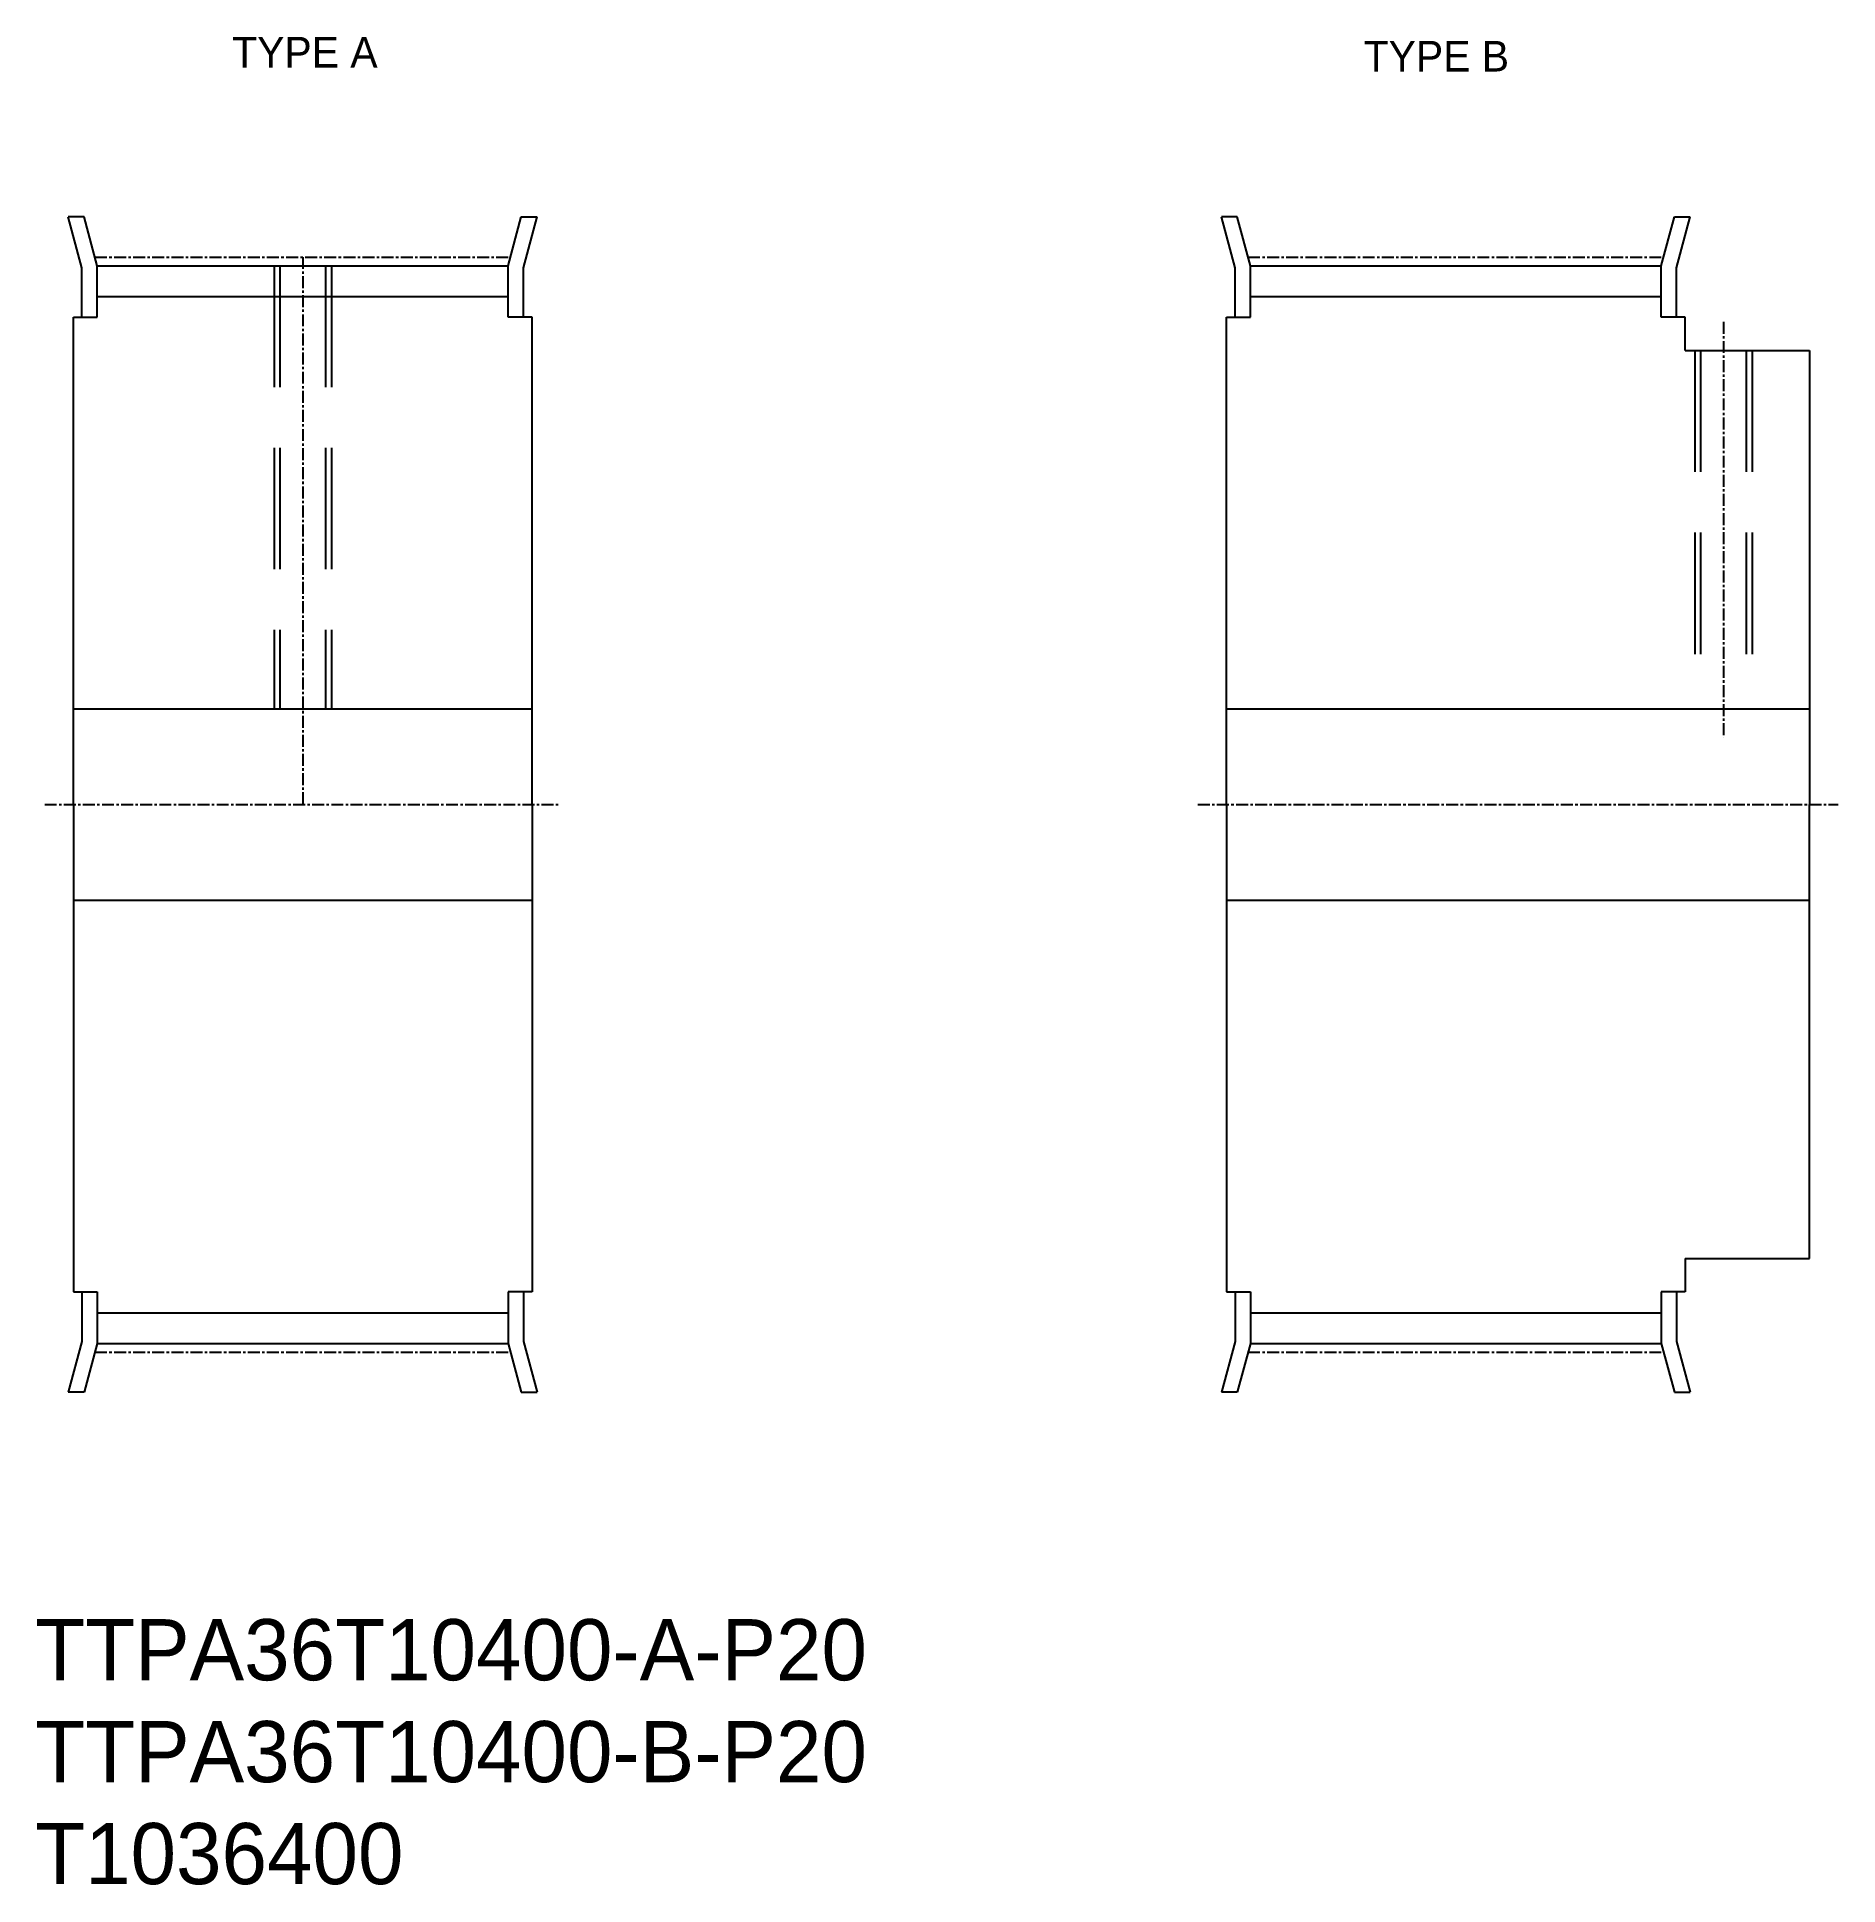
# Model space of a CAD drawing. Extents: x -286 to -97, y -61 to 133.
import ezdxf

# ---------------------------------------------------------------- set-up
doc = ezdxf.new("R2010")
doc.units = 0
doc.linetypes.add('CENTER', pattern=[2, 1.25, -0.25, 0.25, -0.25])
doc.linetypes.add('DASHED', pattern=[19.05, 12.7, -6.35])
doc.layers.get('0').update_dxf_attribs({"linetype": 'CONTINUOUS'})
doc.layers.add('CENTER', color=1, linetype='CENTER')

# ---------------------------------------------------------------- blocks, each defined once
blk = doc.blocks.new('*U2')
at = {"color": 7, "linetype": 'CONTINUOUS'}
for s, p in [('TTPA36T10400-A-P20', (-285.87, -39.41)), ('TTPA36T10400-B-P20', (-285.87, -50.07)), ('T1036400', (-285.87, -60.74))]:
    blk.add_text(s, height=6.4, dxfattribs=at).set_placement(p)

msp = doc.modelspace()

# ---------------------------------------------------------------- linework, layer by layer
at = {"color": 7, "linetype": 'CONTINUOUS'}
for p, q in [((-280.97, 108.39), (-282.4, 113.73)), ((-280.74, 113.73), (-282.4, 113.73)), ((-279.37, 108.6), (-280.74, 113.73)), ((-236.37, 108.6), (-235, 113.73)), ((-235, 113.73), (-233.34, 113.73)), ((-234.77, 108.39), (-233.34, 113.73)), ((-160.07, 113.73), (-161.72, 113.73)), ((-160.29, 108.39), (-161.72, 113.73)), ((-158.69, 108.6), (-160.07, 113.73)), ((-115.69, 108.6), (-114.32, 113.73)), ((-114.32, 113.73), (-112.66, 113.73)), ((-114.09, 108.39), (-112.66, 113.73)), ((-280.97, 103.23), (-280.97, 108.39)), ((-279.37, 108.6), (-236.37, 108.6)), ((-279.37, 103.23), (-279.37, 108.6)), ((-236.37, 103.23), (-236.37, 108.6)), ((-234.77, 103.23), (-234.77, 108.39)), ((-160.29, 103.23), (-160.29, 108.39)), ((-158.69, 108.6), (-115.69, 108.6)), ((-158.69, 103.23), (-158.69, 108.6)), ((-115.69, 103.23), (-115.69, 108.6)), ((-114.09, 103.23), (-114.09, 108.39)), ((-279.37, 105.4), (-236.37, 105.4)), ((-158.69, 105.4), (-115.69, 105.4)), ((-281.87, 52.23), (-281.87, 103.23)), ((-281.87, 103.23), (-279.37, 103.23)), ((-233.87, 103.23), (-236.37, 103.23)), ((-233.87, 52.23), (-233.87, 103.23)), ((-161.19, 52.23), (-161.19, 103.23)), ((-161.19, 103.23), (-158.69, 103.23)), ((-113.19, 103.23), (-115.69, 103.23)), ((-113.19, 99.73), (-113.19, 103.23)), ((-113.19, 99.73), (-100.19, 99.73)), ((-100.19, 99.73), (-100.19, 52.23)), ((-281.87, 62.23), (-233.87, 62.23)), ((-161.19, 62.23), (-100.19, 62.23)), ((-281.87, 52.23), (-281.87, 1.23)), ((-233.87, 52.23), (-233.87, 1.23)), ((-161.19, 52.23), (-161.19, 1.23)), ((-100.19, 4.73), (-100.19, 52.23)), ((-281.87, 42.23), (-233.87, 42.23)), ((-161.19, 42.23), (-100.19, 42.23)), ((-113.19, 4.73), (-100.19, 4.73)), ((-113.19, 4.73), (-113.19, 1.23)), ((-281.87, 1.23), (-279.37, 1.23)), ((-280.97, 1.23), (-280.97, -3.94)), ((-279.37, 1.23), (-279.37, -4.15)), ((-236.37, 1.23), (-236.37, -4.15)), ((-233.87, 1.23), (-236.37, 1.23)), ((-234.77, 1.23), (-234.77, -3.94)), ((-161.19, 1.23), (-158.69, 1.23)), ((-160.29, 1.23), (-160.29, -3.94)), ((-158.69, 1.23), (-158.69, -4.15)), ((-115.69, 1.23), (-115.69, -4.15)), ((-113.19, 1.23), (-115.69, 1.23)), ((-114.09, 1.23), (-114.09, -3.94)), ((-279.37, -0.95), (-236.37, -0.95)), ((-158.69, -0.95), (-115.69, -0.95)), ((-280.97, -3.94), (-282.4, -9.27)), ((-279.37, -4.15), (-280.74, -9.27)), ((-279.37, -4.15), (-236.37, -4.15)), ((-236.37, -4.15), (-235, -9.27)), ((-234.77, -3.94), (-233.34, -9.27)), ((-160.29, -3.94), (-161.72, -9.27)), ((-158.69, -4.15), (-160.07, -9.27)), ((-158.69, -4.15), (-115.69, -4.15)), ((-115.69, -4.15), (-114.32, -9.27)), ((-114.09, -3.94), (-112.66, -9.27)), ((-280.74, -9.27), (-282.4, -9.27)), ((-235, -9.27), (-233.34, -9.27)), ((-160.07, -9.27), (-161.72, -9.27)), ((-114.32, -9.27), (-112.66, -9.27))]:
    msp.add_line(p, q, dxfattribs=at)
at = {"color": 3, "linetype": 'DASHED'}
for p, q in [((-260.87, 108.6), (-260.87, 62.23)), ((-260.27, 108.6), (-260.27, 62.23)), ((-255.47, 108.6), (-255.47, 62.23)), ((-254.87, 108.6), (-254.87, 62.23)), ((-112.19, 99.73), (-112.19, 62.23)), ((-111.59, 99.73), (-111.59, 62.23)), ((-106.79, 99.73), (-106.79, 62.23)), ((-106.19, 99.73), (-106.19, 62.23))]:
    msp.add_line(p, q, dxfattribs=at)
at = {"layer": 'CENTER', "color": 1, "linetype": 'CENTER'}
for p, q in [((-279.61, 109.52), (-236.12, 109.52)), ((-257.87, 109.52), (-257.87, 52.23)), ((-158.94, 109.52), (-115.45, 109.52)), ((-109.19, 102.73), (-109.19, 59.23)), ((-284.87, 52.23), (-230.87, 52.23)), ((-164.19, 52.23), (-97.19, 52.23)), ((-279.61, -5.07), (-236.12, -5.07)), ((-158.94, -5.07), (-115.45, -5.07))]:
    msp.add_line(p, q, dxfattribs=at)

# ---------------------------------------------------------------- block references
at = {"color": 7, "linetype": 'CONTINUOUS'}
msp.add_blockref('*U2', (0, 0), dxfattribs=at)

# ---------------------------------------------------------------- texts
for s, p in [('TYPE A', (-265.25, 129.35)), ('TYPE B', (-146.84, 128.93))]:
    msp.add_text(s, height=3.2, dxfattribs=at).set_placement(p)

doc.saveas('drawing.dxf')
